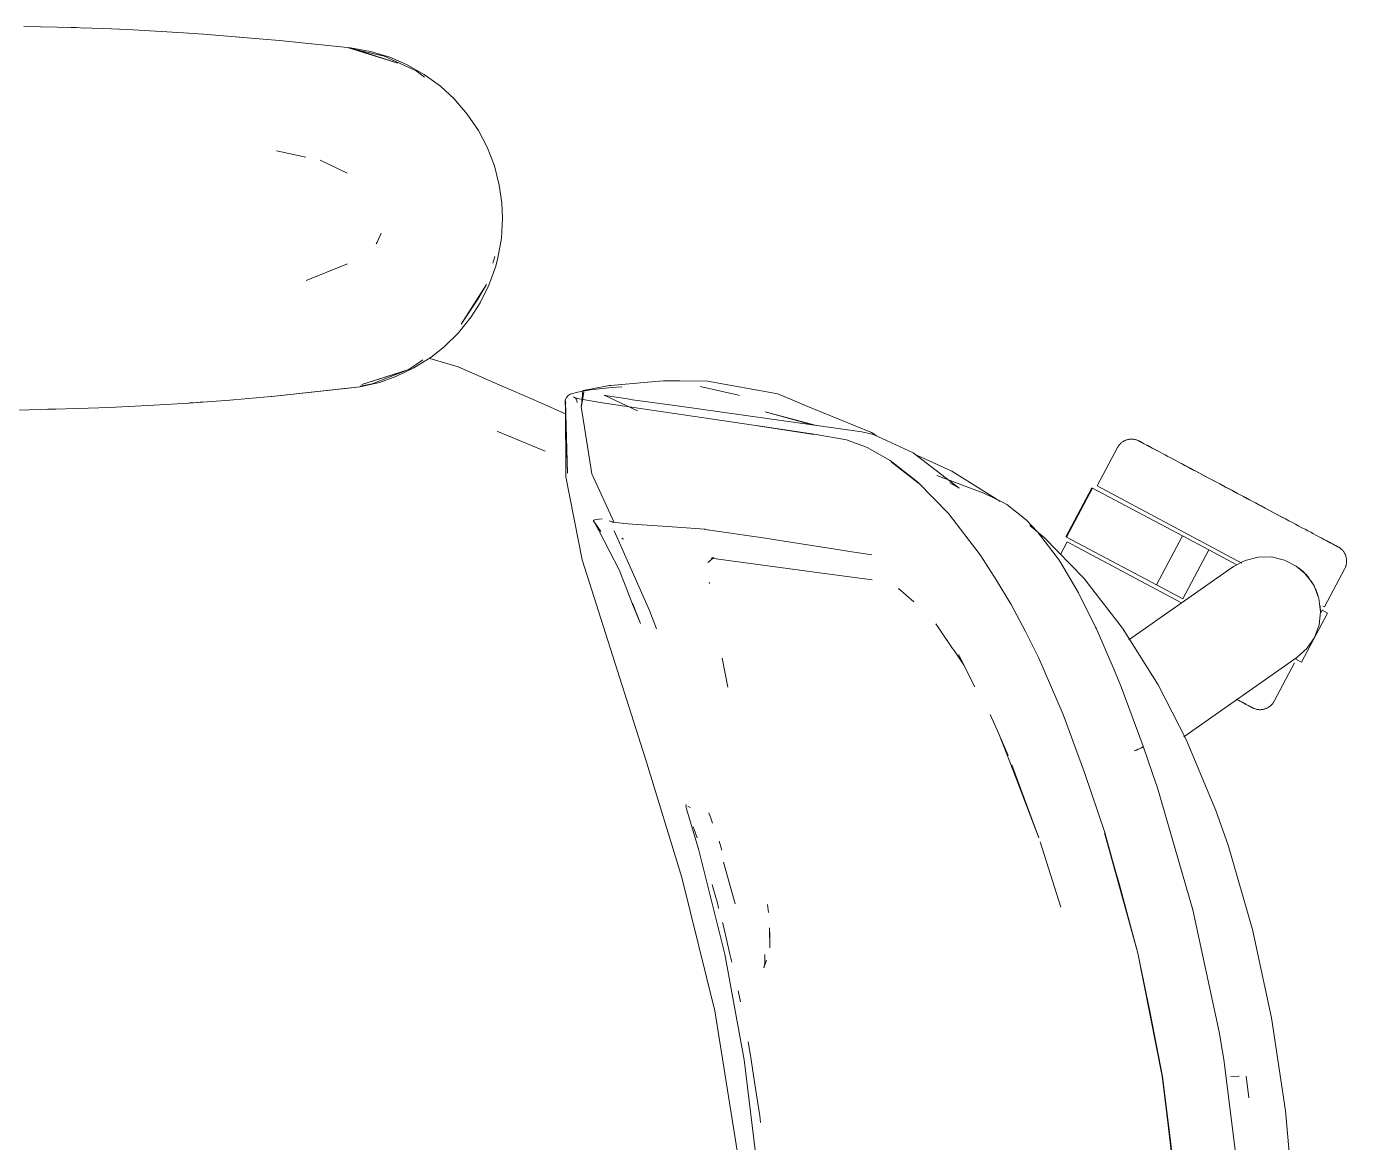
# Model space of a CAD drawing. Header units: millimetres. Extents: x 155927 to 295199, y -4084 to 97293.
# Drawn here: x 228991.4 to 229324.7, y 10473.8 to 10755.6 of the extents above; entities that cross this region are included whole.
import ezdxf

# ---------------------------------------------------------------- set-up
doc = ezdxf.new("R2010")
doc.units = ezdxf.units.MM
doc.header["$MEASUREMENT"] = 0
doc.layers.add('G-IMPT', color=8, linetype='CONTINUOUS', lineweight=9)
doc.layers.add('I-FURN', color=8, linetype='CONTINUOUS', lineweight=9)

msp = doc.modelspace()

# ---------------------------------------------------------------- linework, layer by layer
at = {"layer": 'G-IMPT'}
for p, q in [((228990.68, 10755.57), (228999.1, 10755.4)), ((229010.86, 10755.01), (228999.1, 10755.4)), ((229004.04, 10755.26), (229002.54, 10755.28)), ((229005.97, 10755.15), (229004.04, 10755.26)), ((229010.86, 10755.01), (229016.88, 10754.76)), ((229031.02, 10753.95), (229016.88, 10754.76)), ((229036.11, 10753.62), (229031.02, 10753.95)), ((229036.11, 10753.62), (229051.17, 10752.37)), ((229044.29, 10752.97), (229045.97, 10752.8)), ((229051.17, 10752.37), (229055.3, 10752.03)), ((229055.3, 10752.03), (229073.22, 10750.12)), ((229072.71, 10750.12), (229085.17, 10746.29)), ((229072.71, 10750.12), (229076.03, 10749.21)), ((229073.22, 10750.12), (229078.27, 10749.23)), ((229081.68, 10748.08), (229073.28, 10749.99)), ((229085.17, 10746.29), (229076.03, 10749.21)), ((229083.13, 10747.76), (229078.27, 10749.23)), ((229081.68, 10748.08), (229089.74, 10744.34)), ((229087.37, 10745.95), (229083.13, 10747.76)), ((229087.37, 10745.95), (229091.81, 10743.44)), ((229091.85, 10742.75), (229089.74, 10744.34)), ((229095.89, 10740.44), (229091.81, 10743.44)), ((229095.89, 10740.44), (229099.33, 10737.28)), ((229102.65, 10733.44), (229099.33, 10737.28)), ((229105.48, 10729.27), (229102.65, 10733.44)), ((229105.48, 10729.27), (229107.67, 10725.11)), ((229054.51, 10724.15), (229061.94, 10722.58)), ((229107.67, 10725.11), (229109.51, 10720.4)), ((229072.34, 10718.55), (229065.56, 10721.82)), ((229110.77, 10715.53), (229109.51, 10720.4)), ((229110.77, 10715.53), (229111.42, 10711.02)), ((229111.59, 10707.17), (229111.42, 10711.02)), ((229111.59, 10707.17), (229111.29, 10702.13)), ((229080.97, 10703.34), (229079.96, 10701.12)), ((229079.96, 10701.12), (229079.66, 10700.67)), ((229111.29, 10702.13), (229110.41, 10697.18)), ((229109.15, 10695.83), (229109.67, 10697.52)), ((229110.41, 10697.18), (229109.85, 10695.05)), ((229062.01, 10691.45), (229072.43, 10695.6)), ((229108.14, 10690.28), (229109.85, 10695.05)), ((229107.49, 10690.38), (229101.17, 10680.43)), ((229107.49, 10690.38), (229105.33, 10686.7)), ((229108.14, 10690.28), (229105.9, 10685.77)), ((229105.33, 10686.7), (229101.17, 10680.43)), ((229105.9, 10685.77), (229103.63, 10682.22)), ((229100.44, 10678.25), (229103.63, 10682.22)), ((229100.44, 10678.25), (229096.84, 10674.7)), ((229096.84, 10674.7), (229093.53, 10672.08)), ((229087.88, 10668.95), (229091.46, 10671.38)), ((229089.2, 10669.35), (229093.53, 10672.08)), ((229100.36, 10669.63), (229093.21, 10671.7)), ((229087.88, 10668.95), (229076.03, 10665.14)), ((229085.17, 10668.05), (229076.03, 10665.14)), ((229078.66, 10665.35), (229086.84, 10668.55)), ((229084.62, 10667.16), (229080.49, 10665.71)), ((229089.2, 10669.35), (229084.62, 10667.16)), ((229087.88, 10668.95), (229085.17, 10668.05)), ((229087.17, 10668.68), (229087.88, 10668.95)), ((229100.36, 10669.63), (229111.49, 10664.78)), ((229075.53, 10664.55), (229052.57, 10662.1)), ((229052.57, 10662.1), (229072.71, 10664.22)), ((229075.53, 10664.55), (229054.09, 10662.2)), ((229075.53, 10664.55), (229072.71, 10664.22)), ((229075.53, 10664.55), (229080.49, 10665.71)), ((229075.6, 10664.77), (229078.66, 10665.35)), ((229111.49, 10664.78), (229119.32, 10661.36)), ((229130.52, 10663.28), (229128.66, 10662.73)), ((229133.8, 10663.82), (229130.52, 10663.28)), ((229132.13, 10663.22), (229131.44, 10659.64)), ((229131.5, 10659.68), (229131.89, 10663.63)), ((229132.13, 10663.22), (229131.5, 10659.68)), ((229134.21, 10664.08), (229131.89, 10663.63)), ((229133.8, 10663.82), (229134.42, 10663.89)), ((229134.21, 10664.08), (229138.46, 10664.89)), ((229139.1, 10664.41), (229134.42, 10663.89)), ((229138.93, 10664.93), (229138.46, 10664.89)), ((229148.26, 10665.73), (229138.93, 10664.93)), ((229139.1, 10664.41), (229141.69, 10664.62)), ((229148.26, 10665.73), (229152.21, 10666.07)), ((229152.21, 10666.07), (229156.38, 10666.07)), ((229163.35, 10666.05), (229156.38, 10666.07)), ((229161.49, 10664.64), (229170.79, 10662.59)), ((229163.35, 10666.05), (229181.05, 10662.81)), ((229012.23, 10659.39), (229023.54, 10659.93)), ((229032.41, 10660.49), (229023.54, 10659.93)), ((229032.41, 10660.49), (229042.69, 10661.22)), ((229034.45, 10660.62), (229032.55, 10660.53)), ((229034.45, 10660.62), (229035.87, 10660.76)), ((229054.09, 10662.2), (229042.69, 10661.22)), ((229119.32, 10661.36), (229127.49, 10657.79)), ((229127.35, 10661.34), (229127.75, 10661.92)), ((229127.35, 10661.34), (229127.54, 10660.48)), ((229127.97, 10642.78), (229127.38, 10661.22)), ((229127.38, 10661.22), (229127.48, 10660.76)), ((229127.97, 10642.78), (229127.48, 10660.76)), ((229127.53, 10641.89), (229127.48, 10660.76)), ((229127.48, 10660.76), (229127.52, 10660.59)), ((229127.54, 10660.48), (229127.52, 10660.59)), ((229128.12, 10662.41), (229127.75, 10661.92)), ((229128.12, 10662.41), (229128.66, 10662.73)), ((229130.01, 10661.69), (229129.51, 10662.08)), ((229130.61, 10661.52), (229129.51, 10662.08)), ((229130.61, 10661.52), (229129.99, 10661.69)), ((229129.99, 10661.69), (229136.26, 10660.59)), ((229130.33, 10661.15), (229130.01, 10661.69)), ((229130.33, 10661.15), (229130.41, 10660.65)), ((229144.11, 10659.47), (229136.26, 10660.59)), ((229145.66, 10658.49), (229137.23, 10662.49)), ((229137.23, 10662.49), (229138.09, 10662.35)), ((229138.09, 10662.35), (229143.11, 10661.52)), ((229143.11, 10661.52), (229144.41, 10661.3)), ((229155.07, 10659.86), (229144.41, 10661.3)), ((229155.07, 10659.86), (229202.29, 10653.19)), ((229170.79, 10662.59), (229171.37, 10662.44)), ((229181.05, 10662.81), (229184.91, 10661.21)), ((229188.27, 10659.82), (229184.91, 10661.21)), ((229204.72, 10653.03), (229188.27, 10659.82)), ((228992.04, 10658.8), (228986.57, 10658.73)), ((228992.04, 10658.8), (229004.35, 10659.09)), ((228998.82, 10658.93), (228996.74, 10658.93)), ((229012.23, 10659.39), (229004.35, 10659.09)), ((229134.16, 10642.59), (229131.44, 10659.64)), ((229174.98, 10654.92), (229144.11, 10659.47)), ((229177.87, 10658.31), (229189.76, 10654.96)), ((229177.87, 10658.31), (229190.82, 10654.81)), ((229110.26, 10653.35), (229110.53, 10653.25)), ((229122.38, 10648.33), (229110.53, 10653.25)), ((229174.98, 10654.92), (229190.17, 10652.59)), ((229175.59, 10654.82), (229190.75, 10652.53)), ((229175.59, 10654.82), (229190.17, 10652.59)), ((229202.29, 10653.19), (229205.28, 10652.54)), ((229198.42, 10651.22), (229190.75, 10652.53)), ((229203.21, 10649.47), (229198.42, 10651.22)), ((229205.89, 10652.26), (229204.72, 10653.03)), ((229208.65, 10650.97), (229205.28, 10652.54)), ((229215.22, 10647.91), (229208.65, 10650.97)), ((229203.21, 10649.47), (229203.63, 10649.26)), ((229209.47, 10645.97), (229203.63, 10649.26)), ((229226.87, 10638.99), (229215.22, 10647.91)), ((229224.98, 10643.28), (229216.35, 10647.26)), ((229216.43, 10640.55), (229209.47, 10645.97)), ((229209.69, 10645.64), (229216.64, 10640.25)), ((229209.69, 10645.64), (229213.07, 10643.05)), ((229236.43, 10636.16), (229224.98, 10643.28)), ((229131.72, 10620.94), (229127.53, 10641.89)), ((229134.16, 10642.59), (229139.74, 10630.3)), ((229216.64, 10640.25), (229213.07, 10643.05)), ((229216.43, 10640.55), (229224.17, 10632.65)), ((229221.22, 10642.23), (229233.12, 10637.72)), ((229226.87, 10638.99), (229224.53, 10640.33)), ((229235.35, 10636.64), (229233.12, 10637.72)), ((229237.79, 10635.47), (229235.35, 10636.64)), ((229236.43, 10636.16), (229237.2, 10635.66)), ((229237.79, 10635.47), (229238.92, 10634.86)), ((229238.92, 10634.86), (229243.79, 10630.99)), ((229134.52, 10630.79), (229134.48, 10630.62)), ((229134.54, 10630.91), (229134.52, 10630.79)), ((229134.52, 10630.79), (229136.36, 10628.08)), ((229134.52, 10630.79), (229135.87, 10628.33)), ((229135.23, 10631.06), (229134.54, 10630.91)), ((229136.76, 10631.23), (229135.23, 10631.06)), ((229138.5, 10630.75), (229139.27, 10630.47)), ((229139.33, 10630.45), (229139.27, 10630.47)), ((229141.79, 10630.17), (229139.33, 10630.45)), ((229141.79, 10630.17), (229142.16, 10630.12)), ((229145.57, 10629.87), (229142.16, 10630.12)), ((229145.57, 10629.87), (229154.42, 10629.24)), ((229224.17, 10632.65), (229232.19, 10622.21)), ((229246.68, 10627.97), (229243.79, 10630.99)), ((229141.15, 10618.22), (229135.87, 10628.33)), ((229148.7, 10608.12), (229139.77, 10628.27)), ((229162.66, 10628.62), (229154.42, 10629.24)), ((229162.74, 10628.61), (229162.66, 10628.62)), ((229162.74, 10628.61), (229177.96, 10626.4)), ((229244.68, 10629.55), (229248.35, 10626.55)), ((229246.68, 10627.97), (229251.4, 10621.84)), ((229248.35, 10626.55), (229258.31, 10616.25)), ((229142.15, 10626.1), (229141.71, 10626.37)), ((229177.96, 10626.4), (229179.51, 10626.15)), ((229179.51, 10626.15), (229191.28, 10624.29)), ((229192.94, 10624.03), (229191.28, 10624.29)), ((229199.78, 10622.96), (229192.94, 10624.03)), ((229147.71, 10570.7), (229131.72, 10620.94)), ((229163.4, 10620.23), (229164.96, 10621.47)), ((229164.25, 10621.35), (229164.52, 10621.39)), ((229191.59, 10617.61), (229164.25, 10621.35)), ((229164.75, 10621.44), (229164.52, 10621.39)), ((229199.78, 10622.96), (229204.85, 10622.22)), ((229232.19, 10622.21), (229232.36, 10621.96)), ((229236.24, 10615.86), (229232.36, 10621.96)), ((229251.4, 10621.84), (229252.26, 10620.55)), ((229256.99, 10612.55), (229252.26, 10620.55)), ((229141.15, 10618.22), (229144.4, 10609.75)), ((229191.59, 10617.61), (229204.94, 10615.83)), ((229163.75, 10615.28), (229163.8, 10614.93)), ((229204.94, 10615.83), (229204.47, 10615.97)), ((229215.44, 10610.33), (229211.53, 10613.67)), ((229236.24, 10615.86), (229240.01, 10609.63)), ((229268.12, 10603.65), (229258.31, 10616.25)), ((229146.42, 10604.85), (229144.39, 10609.96)), ((229144.39, 10609.96), (229146.19, 10605.43)), ((229261.3, 10603.94), (229256.99, 10612.55)), ((229261.52, 10603.5), (229256.99, 10612.55)), ((229256.99, 10612.55), (229257.3, 10611.95)), ((229261.52, 10603.5), (229257.3, 10611.95)), ((229144.4, 10609.75), (229146.42, 10604.85)), ((229150.44, 10603.53), (229148.7, 10608.12)), ((229243.58, 10602.84), (229240.01, 10609.63)), ((229221.71, 10603.7), (229220.96, 10604.8)), ((229225.21, 10598.56), (229221.71, 10603.7)), ((229261.3, 10603.94), (229261.52, 10603.5)), ((229261.52, 10603.5), (229266.29, 10592.54)), ((229268.12, 10603.65), (229277.09, 10589.36)), ((229243.58, 10602.84), (229246.97, 10596.11)), ((229225.6, 10597.99), (229225.21, 10598.56)), ((229228.16, 10594.23), (229225.6, 10597.99)), ((229228.16, 10594.23), (229226.66, 10597)), ((229230.84, 10588.9), (229226.66, 10597)), ((229168.43, 10588.81), (229167.02, 10596.06)), ((229253.14, 10581.89), (229246.97, 10596.11)), ((229266.29, 10592.54), (229267.77, 10588.86)), ((229267.77, 10588.86), (229273.34, 10573.9)), ((229277.09, 10589.36), (229284.18, 10575.58)), ((229234.72, 10581.86), (229236.91, 10577.01)), ((229253.14, 10581.89), (229258.6, 10567.01)), ((229236.91, 10577.01), (229239.22, 10571.56)), ((229236.91, 10577.01), (229239.64, 10569.93)), ((229272.08, 10573.11), (229272.9, 10573.5)), ((229272.08, 10573.11), (229272.72, 10573.39)), ((229272.72, 10573.39), (229272.9, 10573.5)), ((229273.31, 10573.76), (229272.9, 10573.5)), ((229272.9, 10573.5), (229273.3, 10573.72)), ((229273.31, 10573.76), (229273.3, 10573.72)), ((229273.34, 10573.9), (229273.31, 10573.76)), ((229273.31, 10573.76), (229273.31, 10573.9)), ((229273.31, 10573.9), (229275.71, 10566.96)), ((229291.7, 10557.61), (229284.18, 10575.58)), ((229147.71, 10570.7), (229156.89, 10540.72)), ((229240.3, 10568.2), (229239.64, 10569.93)), ((229272.08, 10573.11), (229271.02, 10572.69)), ((229271.02, 10572.69), (229271.61, 10572.91)), ((229272.08, 10573.11), (229271.61, 10572.91)), ((229247.01, 10550.75), (229240.19, 10569.16)), ((229247.01, 10550.75), (229240.3, 10568.2)), ((229263.61, 10552.09), (229258.6, 10567.01)), ((229276.91, 10563.36), (229275.71, 10566.96)), ((229285.85, 10532.53), (229276.91, 10563.36)), ((229157.94, 10559.13), (229157.85, 10558.89)), ((229157.85, 10558.89), (229157.91, 10558.67)), ((229157.91, 10558.67), (229157.98, 10558.37)), ((229157.98, 10558.37), (229158.05, 10558.1)), ((229161.12, 10547.67), (229158.05, 10558.1)), ((229158.94, 10558.36), (229158.33, 10558.74)), ((229158.94, 10558.36), (229158.73, 10558.5)), ((229164.25, 10555.42), (229163.64, 10557.08)), ((229294.77, 10548.87), (229291.7, 10557.61)), ((229159.96, 10552.87), (229159.72, 10553.53)), ((229164.25, 10555.42), (229164.62, 10554.41)), ((229159.96, 10552.87), (229160.71, 10550.77)), ((229166.96, 10547.66), (229166.24, 10549.88)), ((229267.34, 10538.84), (229263.57, 10552)), ((229271.99, 10521.59), (229263.57, 10552)), ((229271.99, 10521.59), (229263.61, 10552.09)), ((229167.67, 10521.35), (229161.12, 10547.67)), ((229252.54, 10533.28), (229247.29, 10549.77)), ((229294.77, 10548.87), (229300.95, 10527.63)), ((229167.41, 10544.57), (229170.34, 10534.11)), ((229165.21, 10507.04), (229156.89, 10540.72)), ((229164.7, 10538.25), (229164.5, 10538.93)), ((229165.82, 10534.25), (229164.7, 10538.25)), ((229252.54, 10533.28), (229251.47, 10536.72)), ((229267.34, 10538.84), (229271.99, 10521.59)), ((229165.82, 10534.25), (229166.14, 10533.11)), ((229178.7, 10531.86), (229178.48, 10533.95)), ((229166.14, 10533.11), (229166.18, 10532.93)), ((229285.85, 10532.53), (229292.52, 10501.74)), ((229167.44, 10528.09), (229167.1, 10529.39)), ((229167.44, 10528.09), (229168.99, 10521.34)), ((229179.1, 10523), (229179.01, 10528.06)), ((229179.01, 10528.06), (229179.09, 10525.79)), ((229300.95, 10527.63), (229305.76, 10505.27)), ((229179.1, 10523), (229179.09, 10525.79)), ((229167.67, 10521.35), (229172.6, 10494.69)), ((229169.45, 10519.36), (229168.99, 10521.34)), ((229177.56, 10517.95), (229178.24, 10519.9)), ((229177.77, 10519), (229177.81, 10521.3)), ((229177.82, 10521.16), (229177.81, 10521.3)), ((229271.99, 10521.59), (229278.17, 10490.47)), ((229271.99, 10521.59), (229275.07, 10506.57)), ((229271.99, 10521.59), (229278.16, 10490.55)), ((229177.77, 10519), (229177.56, 10517.95)), ((229171.65, 10509.32), (229171.11, 10512.13)), ((229165.21, 10507.04), (229171.2, 10469.12)), ((229278.17, 10490.47), (229275.07, 10506.57)), ((229305.76, 10505.27), (229309.25, 10481.85)), ((229293.7, 10494.82), (229292.52, 10501.74)), ((229173.57, 10499.21), (229174.13, 10496.31)), ((229172.6, 10494.69), (229175.9, 10467.77)), ((229174.37, 10494.68), (229174.13, 10496.31)), ((229175.22, 10489.06), (229174.37, 10494.68)), ((229297.52, 10464.65), (229293.7, 10494.82)), ((229281.99, 10458.95), (229278.16, 10490.55)), ((229281.95, 10458.91), (229278.17, 10490.47)), ((229278.17, 10490.47), (229280.11, 10474.99)), ((229295.5, 10490.51), (229297.59, 10490.58)), ((229297.59, 10490.58), (229297.48, 10490.58)), ((229299.35, 10490.55), (229300, 10485.14)), ((229175.22, 10489.06), (229176.52, 10480.53)), ((229176.52, 10480.53), (229176.7, 10478.87)), ((229309.25, 10481.85), (229311.51, 10456.28)), ((229281.95, 10458.91), (229280.11, 10474.99))]:
    msp.add_line(p, q, dxfattribs=at)
at = {"layer": 'I-FURN'}
for p, q in [((229267.17, 10649.79), (229267.27, 10649.91)), ((229267.27, 10649.91), (229267.38, 10650.03)), ((229267.38, 10650.03), (229267.49, 10650.15)), ((229267.49, 10650.15), (229267.6, 10650.27)), ((229267.6, 10650.27), (229267.72, 10650.38)), ((229267.72, 10650.38), (229267.84, 10650.48)), ((229267.84, 10650.48), (229267.97, 10650.58)), ((229267.97, 10650.58), (229268.1, 10650.67)), ((229268.1, 10650.67), (229268.24, 10650.76)), ((229268.24, 10650.76), (229268.38, 10650.84)), ((229268.38, 10650.84), (229268.52, 10650.92)), ((229268.52, 10650.92), (229268.66, 10650.99)), ((229268.66, 10650.99), (229268.81, 10651.06)), ((229268.81, 10651.06), (229268.96, 10651.12)), ((229268.96, 10651.12), (229269.11, 10651.17)), ((229269.11, 10651.17), (229269.26, 10651.22)), ((229269.26, 10651.22), (229269.42, 10651.26)), ((229269.42, 10651.26), (229269.58, 10651.3)), ((229269.58, 10651.3), (229269.73, 10651.33)), ((229269.73, 10651.33), (229269.89, 10651.35)), ((229269.89, 10651.35), (229270.05, 10651.37)), ((229270.05, 10651.37), (229270.22, 10651.38)), ((229270.22, 10651.38), (229270.38, 10651.38)), ((229270.38, 10651.38), (229270.54, 10651.38)), ((229270.54, 10651.38), (229270.7, 10651.37)), ((229270.7, 10651.37), (229270.86, 10651.35)), ((229270.86, 10651.35), (229271.02, 10651.33)), ((229271.02, 10651.33), (229271.18, 10651.3)), ((229271.18, 10651.3), (229271.33, 10651.27)), ((229271.33, 10651.27), (229271.49, 10651.23)), ((229271.49, 10651.23), (229271.64, 10651.18)), ((229271.64, 10651.18), (229271.8, 10651.13)), ((229271.8, 10651.13), (229271.95, 10651.07)), ((229271.95, 10651.07), (229272.09, 10651)), ((229272.09, 10651), (229272.24, 10650.93)), ((229272.24, 10650.93), (229272.28, 10650.91)), ((229272.28, 10650.91), (229272.3, 10650.9)), ((229272.32, 10650.88), (229272.28, 10650.91)), ((229272.28, 10650.91), (229272.28, 10650.91)), ((229272.3, 10650.9), (229272.36, 10650.87)), ((229272.41, 10650.84), (229272.32, 10650.88)), ((229272.36, 10650.87), (229272.46, 10650.81)), ((229272.53, 10650.78), (229272.41, 10650.84)), ((229272.46, 10650.81), (229272.6, 10650.74)), ((229272.69, 10650.69), (229272.53, 10650.78)), ((229272.6, 10650.74), (229272.78, 10650.64)), ((229272.89, 10650.58), (229272.69, 10650.69)), ((229272.78, 10650.64), (229273, 10650.53)), ((229273.13, 10650.45), (229272.89, 10650.58)), ((229273, 10650.53), (229273.26, 10650.39)), ((229273.41, 10650.31), (229273.13, 10650.45)), ((229273.26, 10650.39), (229273.55, 10650.23)), ((229273.73, 10650.14), (229273.41, 10650.31)), ((229273.55, 10650.23), (229273.89, 10650.05)), ((229274.09, 10649.95), (229273.73, 10650.14)), ((229273.89, 10650.05), (229274.26, 10649.85)), ((229274.48, 10649.74), (229274.09, 10649.95)), ((229274.26, 10649.85), (229274.67, 10649.64)), ((229266.83, 10649.24), (229261.68, 10639.56)), ((229266.83, 10649.24), (229266.91, 10649.38)), ((229266.91, 10649.38), (229266.99, 10649.52)), ((229266.99, 10649.52), (229267.08, 10649.66)), ((229267.08, 10649.66), (229267.17, 10649.79)), ((229274.91, 10649.51), (229274.48, 10649.74)), ((229274.67, 10649.64), (229275.12, 10649.4)), ((229275.37, 10649.26), (229274.91, 10649.51)), ((229275.12, 10649.4), (229275.6, 10649.14)), ((229275.87, 10649), (229275.37, 10649.26)), ((229275.6, 10649.14), (229276.12, 10648.87)), ((229276.41, 10648.71), (229275.87, 10649)), ((229276.12, 10648.87), (229276.67, 10648.57)), ((229276.98, 10648.41), (229276.41, 10648.71)), ((229276.67, 10648.57), (229277.25, 10648.26)), ((229277.58, 10648.09), (229276.98, 10648.41)), ((229278.21, 10647.75), (229277.58, 10648.09)), ((229278.88, 10647.4), (229278.21, 10647.75)), ((229279.57, 10647.03), (229278.88, 10647.4)), ((229280.29, 10646.65), (229279.57, 10647.03)), ((229281.04, 10646.25), (229280.29, 10646.65)), ((229281.82, 10645.84), (229281.04, 10646.25)), ((229282.62, 10645.41), (229281.82, 10645.84)), ((229283.45, 10644.97), (229282.62, 10645.41)), ((229283, 10645.21), (229283.83, 10644.77)), ((229284.29, 10644.52), (229283.45, 10644.97)), ((229283.83, 10644.77), (229284.69, 10644.31)), ((229285.16, 10644.06), (229284.29, 10644.52)), ((229284.69, 10644.31), (229285.57, 10643.84)), ((229286.05, 10643.59), (229285.16, 10644.06)), ((229285.57, 10643.84), (229286.46, 10643.37)), ((229286.95, 10643.11), (229286.05, 10643.59)), ((229286.46, 10643.37), (229287.38, 10642.88)), ((229287.88, 10642.62), (229286.95, 10643.11)), ((229287.38, 10642.88), (229288.31, 10642.39)), ((229288.81, 10642.12), (229287.88, 10642.62)), ((229288.31, 10642.39), (229289.25, 10641.88)), ((229289.77, 10641.61), (229288.81, 10642.12)), ((229289.25, 10641.88), (229290.21, 10641.38)), ((229290.73, 10641.1), (229289.77, 10641.61)), ((229290.21, 10641.38), (229291.18, 10640.86)), ((229291.7, 10640.58), (229290.73, 10641.1)), ((229291.18, 10640.86), (229292.15, 10640.34)), ((229292.69, 10640.06), (229291.7, 10640.58)), ((229292.15, 10640.34), (229293.14, 10639.82)), ((229293.68, 10639.53), (229292.69, 10640.06)), ((229293.14, 10639.82), (229294.14, 10639.29)), ((229260.38, 10639.11), (229253.81, 10626.75)), ((229253.98, 10626.66), (229260.55, 10639.02)), ((229260.55, 10639.02), (229283.26, 10626.95)), ((229298.28, 10620.09), (229261.68, 10639.56)), ((229294.67, 10639), (229293.68, 10639.53)), ((229294.14, 10639.29), (229295.14, 10638.76)), ((229295.68, 10638.47), (229294.67, 10639)), ((229295.14, 10638.76), (229296.14, 10638.22)), ((229296.68, 10637.93), (229295.68, 10638.47)), ((229296.14, 10638.22), (229297.14, 10637.69)), ((229297.69, 10637.4), (229296.68, 10637.93)), ((229297.14, 10637.69), (229298.15, 10637.15)), ((229298.69, 10636.87), (229297.69, 10637.4)), ((229298.15, 10637.15), (229299.15, 10636.62)), ((229299.69, 10636.33), (229298.69, 10636.87)), ((229299.15, 10636.62), (229300.15, 10636.09)), ((229300.69, 10635.8), (229299.69, 10636.33)), ((229300.15, 10636.09), (229301.15, 10635.56)), ((229301.69, 10635.27), (229300.69, 10635.8)), ((229301.15, 10635.56), (229302.14, 10635.03)), ((229302.67, 10634.75), (229301.69, 10635.27)), ((229302.14, 10635.03), (229303.13, 10634.51)), ((229303.65, 10634.23), (229302.67, 10634.75)), ((229303.13, 10634.51), (229304.1, 10633.99)), ((229304.62, 10633.71), (229303.65, 10634.23)), ((229304.1, 10633.99), (229305.06, 10633.48)), ((229305.58, 10633.2), (229304.62, 10633.71)), ((229305.06, 10633.48), (229306.02, 10632.97)), ((229306.52, 10632.7), (229305.58, 10633.2)), ((229306.02, 10632.97), (229306.95, 10632.47)), ((229307.45, 10632.21), (229306.52, 10632.7)), ((229306.95, 10632.47), (229307.88, 10631.98)), ((229308.37, 10631.72), (229307.45, 10632.21)), ((229307.88, 10631.98), (229308.78, 10631.5)), ((229309.26, 10631.24), (229308.37, 10631.72)), ((229310.14, 10630.78), (229309.26, 10631.24)), ((229311, 10630.32), (229310.14, 10630.78)), ((229311.83, 10629.88), (229311, 10630.32)), ((229312.64, 10629.45), (229311.83, 10629.88)), ((229276.69, 10614.59), (229253.98, 10626.66)), ((229276.69, 10614.59), (229283.26, 10626.95)), ((229283.26, 10626.95), (229289.9, 10623.42)), ((229313.43, 10629.03), (229312.64, 10629.45)), ((229314.19, 10628.62), (229313.43, 10629.03)), ((229314.93, 10628.23), (229314.19, 10628.62)), ((229315.63, 10627.86), (229314.93, 10628.23)), ((229316.31, 10627.5), (229315.63, 10627.86)), ((229316.96, 10627.15), (229316.31, 10627.5)), ((229317.58, 10626.82), (229316.96, 10627.15)), ((229318.16, 10626.51), (229317.58, 10626.82)), ((229317.85, 10626.68), (229318.42, 10626.38)), ((229318.71, 10626.22), (229318.16, 10626.51)), ((229254.17, 10625.43), (229252.49, 10622.27)), ((229282.86, 10610.17), (229254.17, 10625.43)), ((229283.33, 10611.06), (229289.9, 10623.42)), ((229289.9, 10623.42), (229296.96, 10619.66)), ((229318.42, 10626.38), (229318.95, 10626.09)), ((229319.23, 10625.94), (229318.71, 10626.22)), ((229318.95, 10626.09), (229319.46, 10625.82)), ((229319.71, 10625.69), (229319.23, 10625.94)), ((229319.46, 10625.82), (229319.92, 10625.58)), ((229320.16, 10625.45), (229319.71, 10625.69)), ((229319.92, 10625.58), (229320.35, 10625.35)), ((229320.57, 10625.23), (229320.16, 10625.45)), ((229320.35, 10625.35), (229320.74, 10625.14)), ((229320.94, 10625.03), (229320.57, 10625.23)), ((229320.74, 10625.14), (229321.1, 10624.95)), ((229321.28, 10624.86), (229320.94, 10625.03)), ((229321.1, 10624.95), (229321.42, 10624.78)), ((229321.57, 10624.7), (229321.28, 10624.86)), ((229321.42, 10624.78), (229321.7, 10624.63)), ((229321.83, 10624.56), (229321.57, 10624.7)), ((229321.7, 10624.63), (229321.94, 10624.5)), ((229322.05, 10624.44), (229321.83, 10624.56)), ((229321.94, 10624.5), (229322.14, 10624.4)), ((229322.23, 10624.35), (229322.05, 10624.44)), ((229322.14, 10624.4), (229322.3, 10624.31)), ((229322.37, 10624.27), (229322.23, 10624.35)), ((229322.3, 10624.31), (229322.42, 10624.25)), ((229322.47, 10624.22), (229322.37, 10624.27)), ((229322.42, 10624.25), (229322.5, 10624.2)), ((229322.53, 10624.19), (229322.47, 10624.22)), ((229322.5, 10624.2), (229322.55, 10624.18)), ((229322.55, 10624.18), (229322.53, 10624.19)), ((229322.55, 10624.18), (229322.69, 10624.1)), ((229322.55, 10624.18), (229322.55, 10624.18)), ((229322.69, 10624.1), (229322.83, 10624.02)), ((229322.83, 10624.02), (229322.96, 10623.93)), ((229322.96, 10623.93), (229323.09, 10623.83)), ((229323.09, 10623.83), (229323.22, 10623.73)), ((229323.22, 10623.73), (229323.34, 10623.63)), ((229323.34, 10623.63), (229323.46, 10623.52)), ((229323.46, 10623.52), (229323.58, 10623.4)), ((229323.58, 10623.4), (229323.68, 10623.28)), ((229323.68, 10623.28), (229323.79, 10623.16)), ((229323.79, 10623.16), (229323.89, 10623.03)), ((229296.1, 10619.2), (229299.07, 10620.79)), ((229299.07, 10620.79), (229302.34, 10621.62)), ((229302.34, 10621.62), (229305.72, 10621.64)), ((229305.72, 10621.64), (229309, 10620.86)), ((229309, 10620.86), (229311.99, 10619.31)), ((229323.89, 10623.03), (229323.98, 10622.9)), ((229323.98, 10622.9), (229324.07, 10622.77)), ((229324.07, 10622.77), (229324.15, 10622.63)), ((229324.15, 10622.63), (229324.23, 10622.49)), ((229324.23, 10622.49), (229324.3, 10622.34)), ((229324.3, 10622.34), (229324.37, 10622.2)), ((229324.37, 10622.2), (229324.43, 10622.05)), ((229324.43, 10622.05), (229324.48, 10621.9)), ((229324.48, 10621.9), (229324.53, 10621.74)), ((229324.53, 10621.74), (229324.57, 10621.59)), ((229324.57, 10621.59), (229324.61, 10621.43)), ((229324.61, 10619.83), (229324.58, 10619.67)), ((229324.61, 10621.43), (229324.64, 10621.27)), ((229324.64, 10619.99), (229324.61, 10619.83)), ((229324.64, 10621.27), (229324.66, 10621.11)), ((229324.66, 10620.15), (229324.64, 10619.99)), ((229324.66, 10621.11), (229324.68, 10620.95)), ((229324.68, 10620.31), (229324.66, 10620.15)), ((229324.68, 10620.95), (229324.69, 10620.79)), ((229324.69, 10620.47), (229324.68, 10620.31)), ((229324.69, 10620.79), (229324.69, 10620.63)), ((229324.69, 10620.63), (229324.69, 10620.47)), ((229269.67, 10600.69), (229296.1, 10619.2)), ((229311.99, 10619.31), (229314.53, 10617.09)), ((229313.7, 10617.95), (229312.28, 10619.1)), ((229315.99, 10615.17), (229313.7, 10617.95)), ((229314.53, 10617.09), (229316.47, 10614.32)), ((229319.07, 10609.04), (229324.22, 10618.73)), ((229324.24, 10618.77), (229324.22, 10618.73)), ((229324.31, 10618.91), (229324.24, 10618.77)), ((229324.38, 10619.06), (229324.31, 10618.91)), ((229324.43, 10619.21), (229324.38, 10619.06)), ((229324.49, 10619.36), (229324.43, 10619.21)), ((229324.54, 10619.51), (229324.49, 10619.36)), ((229324.58, 10619.67), (229324.54, 10619.51)), ((229283.33, 10611.06), (229276.69, 10614.59)), ((229316.47, 10614.32), (229317.69, 10611.18)), ((229317.69, 10611.18), (229318.11, 10607.83)), ((229313.31, 10595.12), (229319.88, 10607.48)), ((229318.11, 10607.83), (229317.73, 10604.48)), ((229318.48, 10608.22), (229318.08, 10607.46)), ((229318.57, 10608.17), (229318.48, 10608.22)), ((229318.48, 10608.22), (229319.88, 10607.48)), ((229319.07, 10609.04), (229318.69, 10609.24)), ((229317.73, 10604.48), (229316.56, 10601.32)), ((229316.56, 10601.32), (229314.66, 10598.53)), ((229314.66, 10598.53), (229312.15, 10596.28)), ((229312.15, 10596.28), (229283.56, 10576.26)), ((229306.41, 10585.23), (229311.56, 10594.91)), ((229313.31, 10595.12), (229311.91, 10595.86)), ((229311.91, 10595.86), (229312, 10595.81)), ((229296.82, 10585.76), (229297.36, 10585.48)), ((229297.63, 10585.33), (229297.12, 10585.6)), ((229297.36, 10585.48), (229297.86, 10585.21)), ((229298.12, 10585.07), (229297.63, 10585.33)), ((229297.86, 10585.21), (229298.33, 10584.96)), ((229298.56, 10584.84), (229298.12, 10585.07)), ((229298.33, 10584.96), (229298.76, 10584.73)), ((229298.97, 10584.62), (229298.56, 10584.84)), ((229298.76, 10584.73), (229299.15, 10584.52)), ((229299.34, 10584.42), (229298.97, 10584.62)), ((229299.15, 10584.52), (229299.5, 10584.33)), ((229299.68, 10584.24), (229299.34, 10584.42)), ((229299.5, 10584.33), (229299.82, 10584.17)), ((229299.98, 10584.08), (229299.68, 10584.24)), ((229299.82, 10584.17), (229300.1, 10584.02)), ((229300.24, 10583.95), (229299.98, 10584.08)), ((229300.1, 10584.02), (229300.34, 10583.89)), ((229300.46, 10583.83), (229300.24, 10583.95)), ((229300.34, 10583.89), (229300.54, 10583.78)), ((229300.64, 10583.73), (229300.46, 10583.83)), ((229300.54, 10583.78), (229300.7, 10583.7)), ((229300.78, 10583.66), (229300.64, 10583.73)), ((229300.7, 10583.7), (229300.83, 10583.63)), ((229300.88, 10583.61), (229300.78, 10583.66)), ((229300.83, 10583.63), (229300.91, 10583.59)), ((229300.94, 10583.57), (229300.88, 10583.61)), ((229300.91, 10583.59), (229300.95, 10583.57)), ((229300.96, 10583.56), (229300.94, 10583.57)), ((229300.95, 10583.57), (229300.96, 10583.56)), ((229300.99, 10583.54), (229300.96, 10583.56)), ((229301.14, 10583.47), (229300.99, 10583.54)), ((229301.29, 10583.41), (229301.14, 10583.47)), ((229301.44, 10583.35), (229301.29, 10583.41)), ((229301.59, 10583.29), (229301.44, 10583.35)), ((229301.74, 10583.25), (229301.59, 10583.29)), ((229301.9, 10583.2), (229301.74, 10583.25)), ((229302.06, 10583.17), (229301.9, 10583.2)), ((229302.21, 10583.14), (229302.06, 10583.17)), ((229302.37, 10583.12), (229302.21, 10583.14)), ((229303.5, 10583.14), (229303.34, 10583.12)), ((229303.66, 10583.17), (229303.5, 10583.14)), ((229303.81, 10583.21), (229303.66, 10583.17)), ((229303.97, 10583.25), (229303.81, 10583.21)), ((229304.12, 10583.3), (229303.97, 10583.25)), ((229304.28, 10583.35), (229304.12, 10583.3)), ((229304.43, 10583.41), (229304.28, 10583.35)), ((229304.57, 10583.48), (229304.43, 10583.41)), ((229304.72, 10583.55), (229304.57, 10583.48)), ((229304.86, 10583.63), (229304.72, 10583.55)), ((229305, 10583.71), (229304.86, 10583.63)), ((229305.13, 10583.8), (229305, 10583.71)), ((229305.26, 10583.89), (229305.13, 10583.8)), ((229305.39, 10583.99), (229305.26, 10583.89)), ((229305.51, 10584.1), (229305.39, 10583.99)), ((229305.63, 10584.21), (229305.51, 10584.1)), ((229305.75, 10584.32), (229305.63, 10584.21)), ((229305.85, 10584.44), (229305.75, 10584.32)), ((229305.96, 10584.56), (229305.85, 10584.44)), ((229306.06, 10584.69), (229305.96, 10584.56)), ((229306.15, 10584.82), (229306.06, 10584.69)), ((229306.24, 10584.95), (229306.15, 10584.82)), ((229306.33, 10585.09), (229306.24, 10584.95)), ((229306.41, 10585.23), (229306.33, 10585.09)), ((229302.53, 10583.1), (229302.37, 10583.12)), ((229302.7, 10583.09), (229302.53, 10583.1)), ((229302.86, 10583.09), (229302.7, 10583.09)), ((229303.02, 10583.09), (229302.86, 10583.09)), ((229303.18, 10583.1), (229303.02, 10583.09)), ((229303.34, 10583.12), (229303.18, 10583.1))]:
    msp.add_line(p, q, dxfattribs=at)
for points in [[(229314.05, 10617.61), (229314.45, 10617.21), (229314.81, 10616.79), (229315.15, 10616.37)], [(229318.01, 10609.28), (229318.05, 10608.9), (229318.09, 10608.23), (229318.09, 10607.7), (229318.08, 10607.46)]]:
    msp.add_open_spline(points, degree=3, dxfattribs=at)
msp.add_open_spline([(229316.75, 10613.77), (229316.83, 10613.61), (229317.12, 10612.97), (229317.34, 10612.35), (229317.49, 10611.88)], degree=3, knots=[-0.5319761, -0.5319761, -0.5319761, -0.5319761, -0.5, -0.4, -0.4, -0.4, -0.4], dxfattribs=at)

doc.saveas('drawing.dxf')
